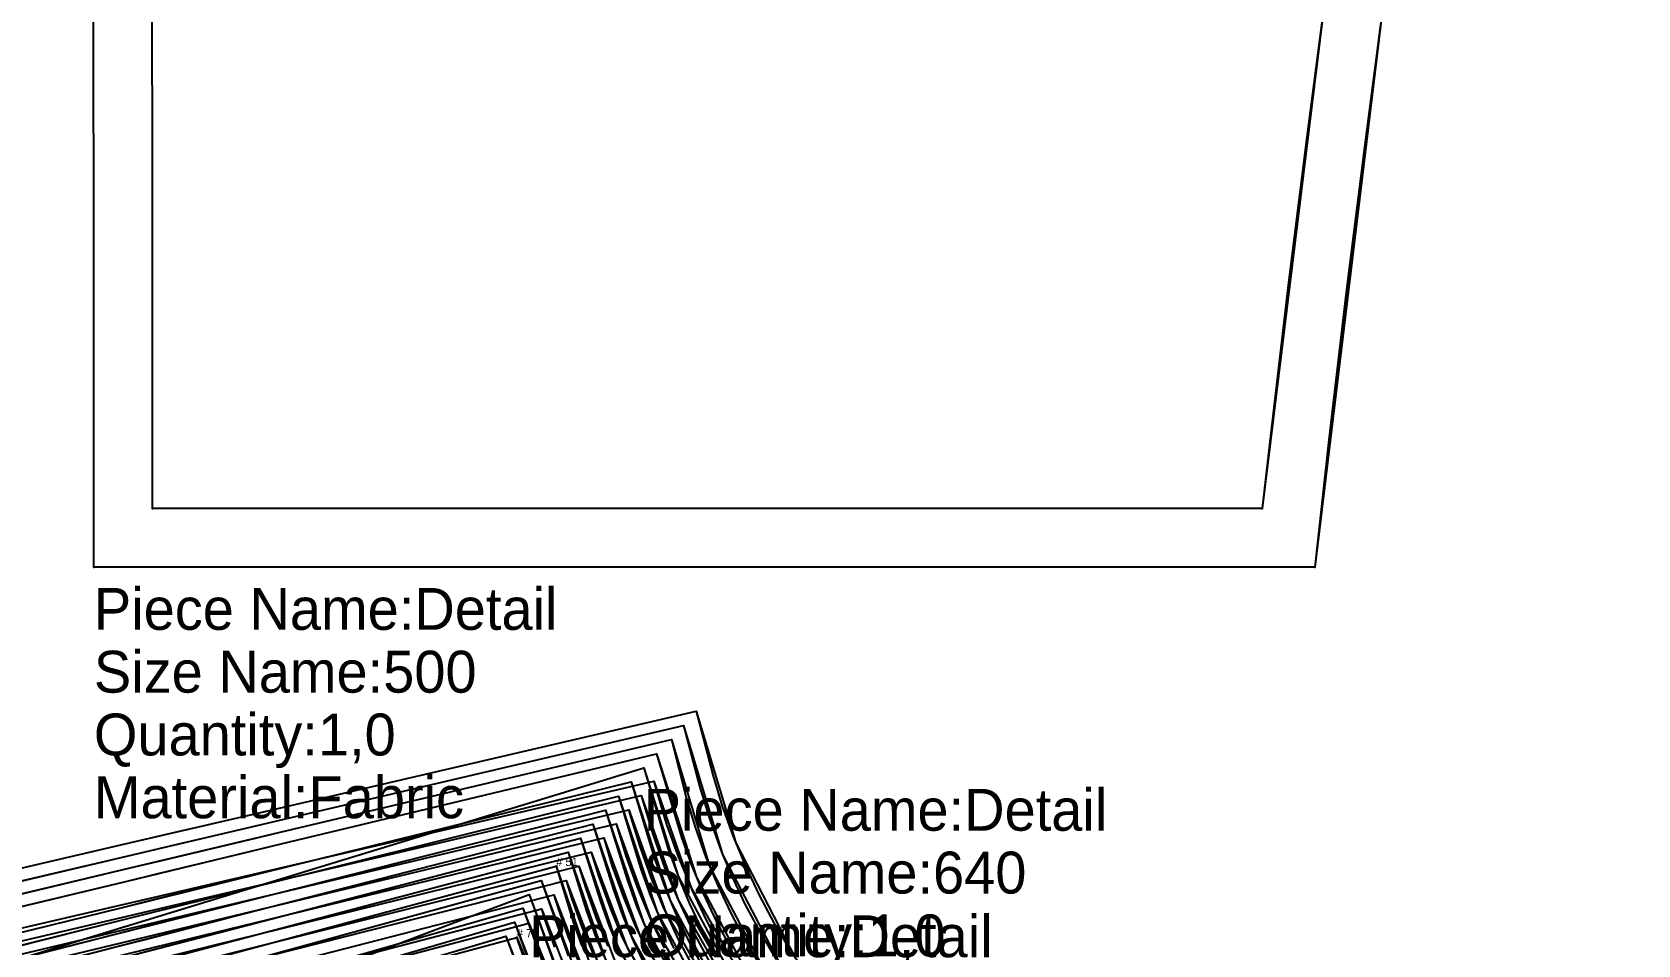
# Model space of a CAD drawing. Extents: x -183 to 1251, y -69 to 1317.
# Drawn here: x 875.9 to 1067.7, y 634.4 to 743.4 of the extents above; entities that cross this region are included whole.
import ezdxf

# ---------------------------------------------------------------- set-up
doc = ezdxf.new("R2010")
doc.units = 0
for name, color, linetype in [('1', 7, 'CONTINUOUS'), ('14', 7, 'CONTINUOUS'), ('2', 7, 'CONTINUOUS'), ('84', 7, 'CONTINUOUS'), ('87', 7, 'CONTINUOUS')]:
    doc.layers.add(name, color=color, linetype=linetype)

# ---------------------------------------------------------------- blocks, each defined once
blk = doc.blocks.new('piece_Detail_s400-76_M')
at = {"layer": '1'}
blk.add_lwpolyline([(868.59, 616.45), (884.86, 621.28), (898.07, 625.2), (932.44, 635.4), (936.67, 624.58), (942.26, 615.22), (949.6, 607.08), (960.49, 599.34), (970.25, 595.17), (980.66, 592.93), (989.31, 592.48), (989.46, 592.48), (1011.33, 592.04), (1011.33, 443.35), (936.77, 463.04), (917.5, 468.13), (871.32, 480.32)], dxfattribs=at)
at = {"layer": '84'}
blk.add_lwpolyline([(898.07, 625.2), (932.44, 635.4), (935.06, 628.31)], dxfattribs=at)
blk = doc.blocks.new('piece_Detail_s420-84_M')
at = {"layer": '1'}
blk.add_lwpolyline([(867.98, 618.04), (884.67, 622.88), (898.21, 626.82), (933.46, 637.06), (937.76, 625.94), (943.44, 616.31), (950.93, 607.94), (962.06, 599.93), (972.05, 595.61), (982.71, 593.26), (991.57, 592.77), (991.73, 592.77), (1014.16, 592.32), (1014.16, 441.69), (937.44, 461.65), (917.62, 466.81), (870.1, 479.17)], dxfattribs=at)
at = {"layer": '84'}
blk.add_lwpolyline([(898.21, 626.82), (933.46, 637.06), (936.23, 629.49)], dxfattribs=at)
blk = doc.blocks.new('piece_Detail_s440-92_M')
at = {"layer": '1'}
blk.add_lwpolyline([(867.38, 619.61), (884.48, 624.48), (898.36, 628.44), (934.48, 638.73), (938.84, 627.31), (944.62, 617.41), (952.25, 608.79), (963.62, 600.53), (973.83, 596.05), (984.74, 593.58), (993.83, 593.05), (993.99, 593.05), (1016.98, 592.59), (1016.98, 440.03), (938.11, 460.26), (917.72, 465.48), (868.87, 478.01)], dxfattribs=at)
at = {"layer": '84'}
blk.add_lwpolyline([(898.36, 628.44), (934.48, 638.73), (937.41, 630.68)], dxfattribs=at)
blk = doc.blocks.new('piece_Detail_s460-100_M')
at = {"layer": '1'}
blk.add_lwpolyline([(865.82, 614.18), (884.39, 621.19), (904.77, 628.89), (926.72, 637.18), (935.22, 640.39), (939.1, 629.92), (946.44, 617.25), (954.44, 608.59), (966.25, 600.38), (974.83, 596.65), (985.98, 593.97), (995.27, 593.35), (1019.52, 592.86), (1019.52, 574.69), (1019.52, 557.64), (1019.52, 540.49), (1019.52, 519.56), (1019.52, 502.96), (1019.52, 486.3), (1019.52, 472.77), (1019.52, 472.53), (1019.52, 438.36), (773.31, 500.69)], dxfattribs=at)
at = {"layer": '84'}
blk.add_lwpolyline([(904.77, 628.89), (926.72, 637.18), (935.22, 640.39), (938.29, 631.86)], dxfattribs=at)
at = {"layer": '1'}
blk.add_text('Piece Name:Detail', height=5, dxfattribs=at).set_placement((935.22, 632.89))
blk = doc.blocks.new('piece_Detail_s480-108_M')
at = {"layer": '1'}
blk.add_lwpolyline([(866.3, 622.75), (884.24, 627.67), (898.79, 631.66), (936.68, 642.06), (941.15, 630.05), (947.11, 619.61), (955.03, 610.49), (966.87, 601.72), (977.54, 596.93), (988.97, 594.23), (998.49, 593.62), (998.66, 593.62), (1022.77, 593.14), (1022.77, 436.7), (939.6, 457.44), (918.1, 462.8), (866.59, 475.65)], dxfattribs=at)
at = {"layer": '84'}
blk.add_lwpolyline([(898.79, 631.66), (936.68, 642.06), (939.9, 633.04)], dxfattribs=at)
blk = doc.blocks.new('piece_Detail_s500-116_M')
at = {"layer": '1'}
blk.add_lwpolyline([(866.34, 624.32), (884.71, 629.28), (899.63, 633.3), (938.45, 643.77), (942.71, 631.37), (948.76, 620.67), (956.83, 611.3), (968.91, 602.27), (979.8, 597.32), (991.48, 594.52), (1001.22, 593.87), (1001.4, 593.87), (1026.06, 593.37), (1026.06, 434.99), (940.72, 456.02), (918.67, 461.45), (865.81, 474.47)], dxfattribs=at)
at = {"layer": '14'}
blk.add_lwpolyline([(775.35, 592.54), (933.74, 635.25), (937.76, 625.44), (945.08, 613.88), (954.51, 603.94), (965.42, 596.2), (977.52, 590.7), (987.19, 588.13), (997.2, 586.96), (1016.06, 586.57), (1016.06, 444.66), (774.23, 504.25), (776.1, 531.16), (775.96, 539.76), (775.22, 550.28), (775.96, 573.18), (775.74, 586.13)], close=True, dxfattribs=at)
at = {"layer": '2'}
for p in [(938.45, 643.77), (933.74, 635.25)]:
    blk.add_point(p, dxfattribs=at)
at = {"layer": '84'}
blk.add_lwpolyline([(899.63, 633.3), (938.45, 643.77), (940.49, 637.11), (941.53, 634.21)], dxfattribs=at)
at = {"layer": '87'}
blk.add_lwpolyline([(775.35, 592.54), (933.74, 635.25), (933.84, 634.9), (935, 631.69)], dxfattribs=at)
at = {"layer": '1'}
blk.add_text('# 51', height=1, dxfattribs=at).set_placement((938.45, 643.77))
at = {"layer": '14'}
blk.add_text('# 75', height=1, dxfattribs=at).set_placement((933.74, 635.25))
blk = doc.blocks.new('piece_Detail_s520-124_M')
at = {"layer": '1'}
blk.add_lwpolyline([(866.18, 625.89), (884.96, 630.87), (900.2, 634.91), (939.88, 645.43), (944.26, 632.76), (950.41, 621.79), (958.61, 612.17), (970.93, 602.89), (982.05, 597.78), (993.98, 594.86), (1003.94, 594.17), (1004.12, 594.16), (1029.35, 593.66), (1029.35, 433.33), (941.84, 454.63), (919.23, 460.13), (865.04, 473.33)], dxfattribs=at)
at = {"layer": '14'}
blk.add_lwpolyline([(772.99, 593.95), (935.21, 636.95), (939.28, 626.88), (946.71, 614.99), (956.33, 604.77), (967.48, 596.8), (979.87, 591.13), (989.77, 588.47), (1000.02, 587.26), (1019.35, 586.85), (1019.35, 442.97), (771.01, 503.43), (773.21, 531), (773.12, 539.82), (772.38, 550.62), (773.46, 574.1), (773.36, 587.37)], close=True, dxfattribs=at)
at = {"layer": '84'}
blk.add_lwpolyline([(897.82, 634.28), (900.2, 634.91), (939.88, 645.43), (942.09, 638.4), (943.16, 635.41), (944.26, 632.76)], dxfattribs=at)
at = {"layer": '87'}
blk.add_lwpolyline([(772.99, 593.95), (935.21, 636.95), (935.45, 636.17), (936.63, 632.89)], dxfattribs=at)
blk = doc.blocks.new('piece_Detail_s540-132_M')
at = {"layer": '1'}
blk.add_lwpolyline([(866.05, 627.45), (885.24, 632.45), (900.82, 636.52), (941.36, 647.1), (945.82, 634.14), (952.06, 622.9), (960.4, 613.04), (972.96, 603.5), (984.31, 598.23), (996.49, 595.2), (1006.67, 594.45), (1006.85, 594.44), (1032.64, 593.93), (1032.64, 431.66), (942.97, 453.21), (919.8, 458.78), (864.26, 472.13)], dxfattribs=at)
at = {"layer": '14'}
blk.add_lwpolyline([(770.65, 595.31), (936.69, 638.65), (940.8, 628.32), (948.35, 616.1), (958.16, 605.59), (969.54, 597.39), (982.21, 591.54), (992.35, 588.81), (1002.85, 587.55), (1022.64, 587.13), (1022.64, 441.26), (767.78, 502.52), (770.32, 530.78), (770.29, 539.82), (769.55, 550.89), (770.98, 574.95), (770.99, 588.56)], close=True, dxfattribs=at)
at = {"layer": '84'}
blk.add_lwpolyline([(888.68, 633.35), (898.39, 635.89), (900.82, 636.52), (941.36, 647.1), (943.7, 639.66), (944.8, 636.61), (945.82, 634.14)], dxfattribs=at)
at = {"layer": '87'}
blk.add_lwpolyline([(770.65, 595.31), (936.69, 638.65), (937.07, 637.43), (938.27, 634.09)], dxfattribs=at)
blk = doc.blocks.new('piece_Detail_s560-140_M')
at = {"layer": '1'}
blk.add_lwpolyline([(865.94, 629), (885.53, 634.04), (901.44, 638.13), (942.85, 648.78), (947.38, 635.52), (953.7, 624.01), (962.19, 613.9), (974.98, 604.11), (986.56, 598.68), (998.99, 595.54), (1009.39, 594.73), (1009.58, 594.73), (1035.93, 594.2), (1035.93, 429.98), (944.09, 451.8), (920.36, 457.44), (863.48, 470.96)], dxfattribs=at)
at = {"layer": '14'}
blk.add_lwpolyline([(768.31, 596.68), (938.16, 640.34), (942.32, 629.75), (949.98, 617.2), (959.98, 606.41), (971.6, 597.98), (984.55, 591.96), (994.92, 589.14), (1005.67, 587.83), (1025.92, 587.4), (1025.92, 439.55), (764.55, 501.66), (767.42, 530.59), (767.45, 539.85), (766.72, 551.2), (768.49, 575.82), (768.63, 589.77)], close=True, dxfattribs=at)
at = {"layer": '84'}
blk.add_lwpolyline([(885.53, 634.04), (889.05, 634.94), (898.96, 637.49), (901.44, 638.13), (942.85, 648.78), (945.31, 640.92), (946.43, 637.8), (947.38, 635.52), (947.69, 634.77), (949.09, 631.8)], dxfattribs=at)
at = {"layer": '87'}
blk.add_lwpolyline([(768.31, 596.68), (938.16, 640.34), (938.68, 638.69), (939.9, 635.28), (941.28, 631.93)], dxfattribs=at)
blk = doc.blocks.new('piece_Detail_s580-148_M')
at = {"layer": '1'}
blk.add_lwpolyline([(865.83, 630.56), (885.83, 635.63), (902.08, 639.75), (944.35, 650.45), (948.93, 636.9), (955.35, 625.12), (963.98, 614.76), (977.01, 604.72), (988.81, 599.13), (1001.5, 595.88), (1012.11, 595.02), (1012.31, 595.01), (1039.22, 594.48), (1039.22, 428.3), (945.22, 450.39), (920.93, 456.1), (862.71, 469.78)], dxfattribs=at)
at = {"layer": '14'}
blk.add_lwpolyline([(765.98, 598.05), (939.64, 642.04), (943.84, 631.18), (951.62, 618.31), (961.8, 607.23), (973.66, 598.56), (986.9, 592.38), (997.5, 589.47), (1008.49, 588.12), (1029.21, 587.68), (1029.21, 437.84), (761.32, 500.8), (764.54, 530.39), (764.61, 539.88), (763.89, 551.5), (766.02, 576.69), (766.28, 590.97)], close=True, dxfattribs=at)
at = {"layer": '84'}
blk.add_lwpolyline([(869.42, 631.48), (885.83, 635.63), (889.42, 636.54), (899.54, 639.1), (902.08, 639.75), (944.35, 650.45), (946.93, 642.17), (948.07, 638.99), (948.93, 636.9), (949.35, 635.9), (950.78, 632.87)], dxfattribs=at)
at = {"layer": '87'}
blk.add_lwpolyline([(765.98, 598.05), (939.64, 642.04), (940.29, 639.95), (941.53, 636.47), (942.95, 633.06)], dxfattribs=at)
blk = doc.blocks.new('piece_Detail_s600-156_M')
at = {"layer": '1'}
blk.add_lwpolyline([(865.75, 632.12), (886.17, 637.22), (902.75, 641.36), (945.89, 652.13), (950.53, 638.28), (957.04, 626.23), (965.81, 615.63), (979.07, 605.33), (991.1, 599.58), (1004.04, 596.21), (1014.87, 595.3), (1015.07, 595.3), (1042.54, 594.75), (1042.54, 426.63), (946.35, 448.98), (921.5, 454.76), (861.92, 468.61)], dxfattribs=at)
at = {"layer": '14'}
blk.add_lwpolyline([(763.7, 599.41), (941.16, 643.74), (945.39, 632.61), (953.29, 619.42), (963.66, 608.05), (975.76, 599.15), (989.28, 592.79), (1000.11, 589.8), (1011.35, 588.41), (1032.54, 587.95), (1032.54, 436.14), (758.12, 499.93), (761.69, 530.19), (761.82, 539.9), (761.1, 551.8), (763.6, 577.55), (763.98, 592.17)], close=True, dxfattribs=at)
at = {"layer": '84'}
blk.add_lwpolyline([(869.43, 633.03), (886.17, 637.22), (889.84, 638.13), (900.16, 640.71), (902.75, 641.36), (945.89, 652.13), (948.58, 643.42), (949.74, 640.19), (950.53, 638.28), (951.05, 637.03), (952.51, 633.93)], dxfattribs=at)
at = {"layer": '87'}
blk.add_lwpolyline([(763.7, 599.41), (941.16, 643.74), (941.94, 641.21), (943.21, 637.67), (944.64, 634.19)], dxfattribs=at)
blk = doc.blocks.new('piece_Detail_s620-164_M')
at = {"layer": '1'}
blk.add_lwpolyline([(865.66, 633.67), (886.48, 638.8), (903.39, 642.97), (947.4, 653.81), (952.09, 639.66), (958.69, 627.35), (967.6, 616.49), (981.1, 605.93), (993.35, 600.03), (1006.55, 596.55), (1017.6, 595.58), (1017.8, 595.58), (1045.83, 595.02), (1045.83, 424.95), (947.48, 447.57), (922.06, 453.41), (861.14, 467.42)], dxfattribs=at)
at = {"layer": '14'}
blk.add_lwpolyline([(761.38, 600.78), (942.64, 645.43), (946.92, 634.04), (954.93, 620.52), (965.49, 608.86), (977.83, 599.73), (991.63, 593.21), (1002.69, 590.13), (1014.18, 588.69), (1035.83, 588.22), (1035.83, 434.43), (754.88, 499.04), (758.81, 529.97), (758.99, 539.91), (758.28, 552.09), (761.16, 578.41), (761.65, 593.36)], close=True, dxfattribs=at)
at = {"layer": '84'}
blk.add_lwpolyline([(869.4, 634.6), (886.48, 638.8), (890.22, 639.72), (900.75, 642.32), (903.39, 642.97), (947.4, 653.81), (950.2, 644.67), (951.38, 641.38), (952.09, 639.66), (952.71, 638.15), (954.2, 635), (955.85, 631.91)], dxfattribs=at)
at = {"layer": '87'}
blk.add_lwpolyline([(761.38, 600.78), (942.64, 645.43), (943.55, 642.47), (944.85, 638.86), (946.31, 635.32), (946.92, 634.04)], dxfattribs=at)
blk = doc.blocks.new('piece_Detail_s640-172_M')
at = {"layer": '1'}
blk.add_lwpolyline([(864.39, 629.66), (886.99, 636.57), (911.82, 644.16), (938.55, 652.33), (948.91, 655.49), (953.01, 642.57), (961.39, 626.88), (970.74, 616.03), (984.74, 605.57), (995.01, 600.7), (1008.43, 596.99), (1019.68, 595.88), (1049.12, 595.29), (1049.12, 575.06), (1049.12, 556.07), (1049.12, 536.98), (1049.12, 513.67), (1049.12, 495.19), (1049.12, 476.65), (1049.12, 461.58), (1049.12, 461.31), (1049.12, 423.26), (743.71, 492.85)], dxfattribs=at)
at = {"layer": '14'}
blk.add_lwpolyline([(759.07, 602.12), (944.13, 647.13), (948.44, 635.47), (956.57, 621.63), (967.31, 609.68), (979.89, 600.32), (993.98, 593.62), (1005.27, 590.46), (1017, 588.98), (1039.12, 588.49), (1039.12, 432.72), (751.65, 498.22), (755.93, 529.8), (756.16, 539.96), (755.46, 552.4), (758.72, 579.26), (759.32, 594.54)], close=True, dxfattribs=at)
at = {"layer": '84'}
blk.add_lwpolyline([(864.39, 629.66), (886.71, 636.48), (886.78, 636.5), (886.87, 636.53), (886.92, 636.55), (886.99, 636.57), (911.82, 644.16), (938.55, 652.33), (948.91, 655.49), (951.81, 645.92), (953.01, 642.57), (953.4, 641.63), (954.37, 639.28), (955.9, 636.06), (957.58, 632.92)], dxfattribs=at)
at = {"layer": '87'}
blk.add_lwpolyline([(759.07, 602.12), (944.13, 647.13), (945.16, 643.73), (946.48, 640.05), (947.97, 636.45), (948.44, 635.47), (949.64, 632.92)], dxfattribs=at)
at = {"layer": '1'}
for s, p in [('Piece Name:Detail', (948.91, 647.99)), ('Size Name:640', (948.91, 640.49)), ('Quantity:1,0', (948.91, 632.99))]:
    blk.add_text(s, height=5, dxfattribs=at).set_placement(p)
blk = doc.blocks.new('piece_Detail_s660-180_M')
at = {"layer": '1'}
blk.add_lwpolyline([(865.36, 636.74), (887.04, 641.94), (904.63, 646.17), (950.42, 657.17), (955.21, 642.43), (961.99, 629.58), (971.19, 618.22), (985.16, 607.15), (997.87, 600.93), (1011.57, 597.22), (1023.06, 596.15), (1023.26, 596.15), (1052.42, 595.56), (1052.42, 421.58), (949.73, 444.74), (923.19, 450.72), (859.59, 465.07)], dxfattribs=at)
at = {"layer": '14'}
blk.add_lwpolyline([(756.77, 603.45), (945.63, 648.82), (949.96, 636.9), (958.21, 622.73), (969.14, 610.5), (981.96, 600.91), (996.33, 594.04), (1007.86, 590.79), (1019.84, 589.26), (1042.42, 588.76), (1042.42, 431.01), (748.4, 497.32), (753.05, 529.56), (753.35, 539.94), (752.66, 552.66), (756.29, 580.08), (757.01, 595.69)], close=True, dxfattribs=at)
at = {"layer": '84'}
blk.add_lwpolyline([(869.26, 637.67), (887.04, 641.94), (890.92, 642.88), (901.88, 645.51), (904.63, 646.17), (950.42, 657.17), (953.44, 647.17), (954.66, 643.76), (955.21, 642.43), (956.05, 640.41), (957.6, 637.13), (959.31, 633.92)], dxfattribs=at)
at = {"layer": '87'}
blk.add_lwpolyline([(756.77, 603.45), (945.63, 648.82), (946.78, 644.98), (948.12, 641.24), (949.65, 637.57), (949.96, 636.9), (951.34, 633.98)], dxfattribs=at)
blk = doc.blocks.new('piece_Detail_s680-188_M')
at = {"layer": '1'}
blk.add_lwpolyline([(865.46, 638.29), (887.57, 643.54), (905.51, 647.8), (952.22, 658.89), (956.78, 643.77), (963.65, 630.65), (973, 619.05), (987.2, 607.73), (1000.13, 601.35), (1014.08, 597.52), (1025.79, 596.4), (1026, 596.4), (1055.72, 595.8), (1055.72, 419.86), (950.86, 443.28), (923.76, 449.32), (858.81, 463.83)], dxfattribs=at)
at = {"layer": '14'}
blk.add_lwpolyline([(754.48, 604.74), (947.13, 650.49), (951.5, 638.29), (959.86, 623.81), (970.98, 611.28), (984.04, 601.46), (998.69, 594.42), (1010.45, 591.08), (1022.67, 589.51), (1045.72, 589), (1045.72, 429.27), (745.15, 496.37), (750.17, 529.28), (750.53, 539.89), (749.85, 552.89), (753.87, 580.87), (754.71, 596.82)], close=True, dxfattribs=at)
at = {"layer": '84'}
blk.add_lwpolyline([(869.44, 639.24), (887.57, 643.54), (891.53, 644.48), (902.71, 647.14), (905.51, 647.8), (952.22, 658.89), (953.98, 651.96), (955.06, 648.41), (956.3, 644.92), (956.78, 643.77), (957.72, 641.51), (959.3, 638.16), (961.04, 634.89), (962.95, 631.71)], dxfattribs=at)
at = {"layer": '87'}
blk.add_lwpolyline([(754.48, 604.74), (947.13, 650.49), (947.23, 650.08), (948.41, 646.21), (949.77, 642.4), (951.32, 638.67), (951.5, 638.29), (953.04, 635.01), (954.95, 631.44)], dxfattribs=at)
blk = doc.blocks.new('piece_Detail_s700-196_M')
at = {"layer": '1'}
blk.add_lwpolyline([(865.35, 639.84), (887.86, 645.12), (906.13, 649.41), (953.67, 660.57), (958.34, 645.17), (965.31, 631.77), (974.79, 619.93), (989.23, 608.34), (1002.39, 601.8), (1016.59, 597.87), (1028.52, 596.69), (1028.73, 596.69), (1059.02, 596.08), (1059.02, 418.19), (951.98, 441.87), (924.33, 448), (858.03, 462.67)], dxfattribs=at)
at = {"layer": '14'}
blk.add_lwpolyline([(752.19, 606.09), (948.62, 652.19), (953.02, 639.73), (961.51, 624.92), (972.81, 612.11), (986.11, 602.05), (1001.04, 594.84), (1013.03, 591.42), (1025.5, 589.81), (1049.02, 589.28), (1049.02, 427.57), (741.91, 495.53), (747.29, 529.1), (747.72, 539.92), (747.04, 553.2), (751.46, 581.72), (752.4, 598)], close=True, dxfattribs=at)
at = {"layer": '84'}
blk.add_lwpolyline([(869.4, 640.79), (887.86, 645.12), (891.89, 646.07), (903.28, 648.74), (906.13, 649.41), (953.67, 660.57), (955.57, 653.31), (956.68, 649.67), (957.95, 646.12), (958.34, 645.17), (959.39, 642.64), (961, 639.23), (962.78, 635.9), (964.72, 632.66)], dxfattribs=at)
at = {"layer": '87'}
blk.add_lwpolyline([(752.19, 606.09), (948.62, 652.19), (948.83, 651.41), (950.03, 647.47), (951.41, 643.6), (952.99, 639.8), (953.02, 639.73), (954.74, 636.09), (956.68, 632.46)], dxfattribs=at)
blk = doc.blocks.new('piece_Detail_s720-204_M')
at = {"layer": '1'}
blk.add_lwpolyline([(865.26, 641.38), (888.17, 646.7), (906.77, 651.01), (955.17, 662.25), (959.9, 646.56), (966.96, 632.89), (976.59, 620.8), (991.26, 608.96), (1004.64, 602.26), (1019.1, 598.21), (1031.25, 596.98), (1031.47, 596.97), (1062.32, 596.35), (1062.32, 416.5), (953.11, 440.46), (924.89, 446.66), (857.25, 461.5)], dxfattribs=at)
at = {"layer": '14'}
blk.add_lwpolyline([(749.9, 607.41), (950.12, 653.89), (954.56, 641.17), (963.15, 626.03), (974.64, 612.93), (988.18, 602.64), (1003.39, 595.26), (1015.62, 591.75), (1028.33, 590.09), (1052.32, 589.56), (1052.32, 425.87), (738.66, 494.68), (744.41, 528.89), (744.9, 539.94), (744.24, 553.49), (749.05, 582.54), (750.11, 599.15)], close=True, dxfattribs=at)
at = {"layer": '84'}
blk.add_lwpolyline([(869.38, 642.33), (888.17, 646.7), (892.28, 647.65), (903.86, 650.34), (906.77, 651.01), (955.17, 662.25), (957.16, 654.65), (958.29, 650.93), (959.59, 647.32), (959.9, 646.56), (961.06, 643.77), (962.7, 640.3), (964.51, 636.91), (966.48, 633.61)], dxfattribs=at)
at = {"layer": '87'}
blk.add_lwpolyline([(749.9, 607.41), (950.12, 653.89), (950.43, 652.74), (951.65, 648.73), (953.06, 644.8), (954.56, 641.17), (954.66, 640.93), (956.44, 637.15), (958.41, 633.46)], dxfattribs=at)
blk = doc.blocks.new('piece_Detail_s500-119_M')
at = {"layer": '1'}
blk.add_lwpolyline([(883.24, 679.48), (883.01, 1301.61), (919.65, 1292.62), (947.21, 1283.06), (969.36, 1273.67), (990.24, 1263.32), (1025.86, 1245.67), (1056.2, 1232.26), (1082.35, 1221.13), (1109.53, 1214.3), (1123.42, 1212.58), (1139.29, 1211.87), (1106.22, 1084.75), (1075.98, 959.92), (1052.56, 844.26), (1037.25, 746.68), (1029.05, 679.48)], close=True, dxfattribs=at)
at = {"layer": '14'}
blk.add_lwpolyline([(890.23, 686.48), (890.01, 1292.88), (917.69, 1285.9), (944.57, 1276.57), (966.43, 1267.31), (987.1, 1257.07), (1022.94, 1239.31), (1053.34, 1225.87), (1072.67, 1217.21), (1103.7, 1208.25), (1117.97, 1206.06), (1130.3, 1205.19), (1099.43, 1086.48), (1069.15, 961.45), (1045.67, 845.49), (1030.32, 747.62), (1022.79, 686.48)], close=True, dxfattribs=at)
at = {"layer": '2'}
for p in [(890.23, 686.48), (1022.79, 686.48), (883.24, 679.48), (1029.05, 679.48)]:
    blk.add_point(p, dxfattribs=at)
at = {"layer": '84'}
blk.add_lwpolyline([(1037.25, 746.68), (1035, 729.62), (1032.83, 712.29), (1030.75, 694.65), (1029.05, 679.48), (883.24, 679.48), (883.01, 1301.61)], dxfattribs=at)
at = {"layer": '87'}
blk.add_lwpolyline([(1030.32, 747.62), (1028.06, 730.52), (1025.89, 713.14), (1023.8, 695.45), (1022.79, 686.48), (890.23, 686.48), (890.01, 1292.88)], dxfattribs=at)
at = {"layer": '1'}
for s, p in [('Piece Name:Detail', (883.24, 671.98)), ('Size Name:500', (883.24, 664.48)), ('Quantity:1,0', (883.24, 656.98)), ('Material:Fabric', (883.24, 649.48))]:
    blk.add_text(s, height=5, dxfattribs=at).set_placement(p)

msp = doc.modelspace()

# ---------------------------------------------------------------- block references
at = {"layer": '1'}
for name in ['piece_Detail_s500-119_M', 'piece_Detail_s720-204_M', 'piece_Detail_s700-196_M', 'piece_Detail_s680-188_M', 'piece_Detail_s660-180_M', 'piece_Detail_s640-172_M', 'piece_Detail_s620-164_M', 'piece_Detail_s600-156_M', 'piece_Detail_s580-148_M', 'piece_Detail_s560-140_M', 'piece_Detail_s540-132_M', 'piece_Detail_s520-124_M', 'piece_Detail_s500-116_M', 'piece_Detail_s480-108_M', 'piece_Detail_s460-100_M', 'piece_Detail_s440-92_M', 'piece_Detail_s420-84_M', 'piece_Detail_s400-76_M']:
    msp.add_blockref(name, (0, 0), dxfattribs=at)

doc.saveas('drawing.dxf')
